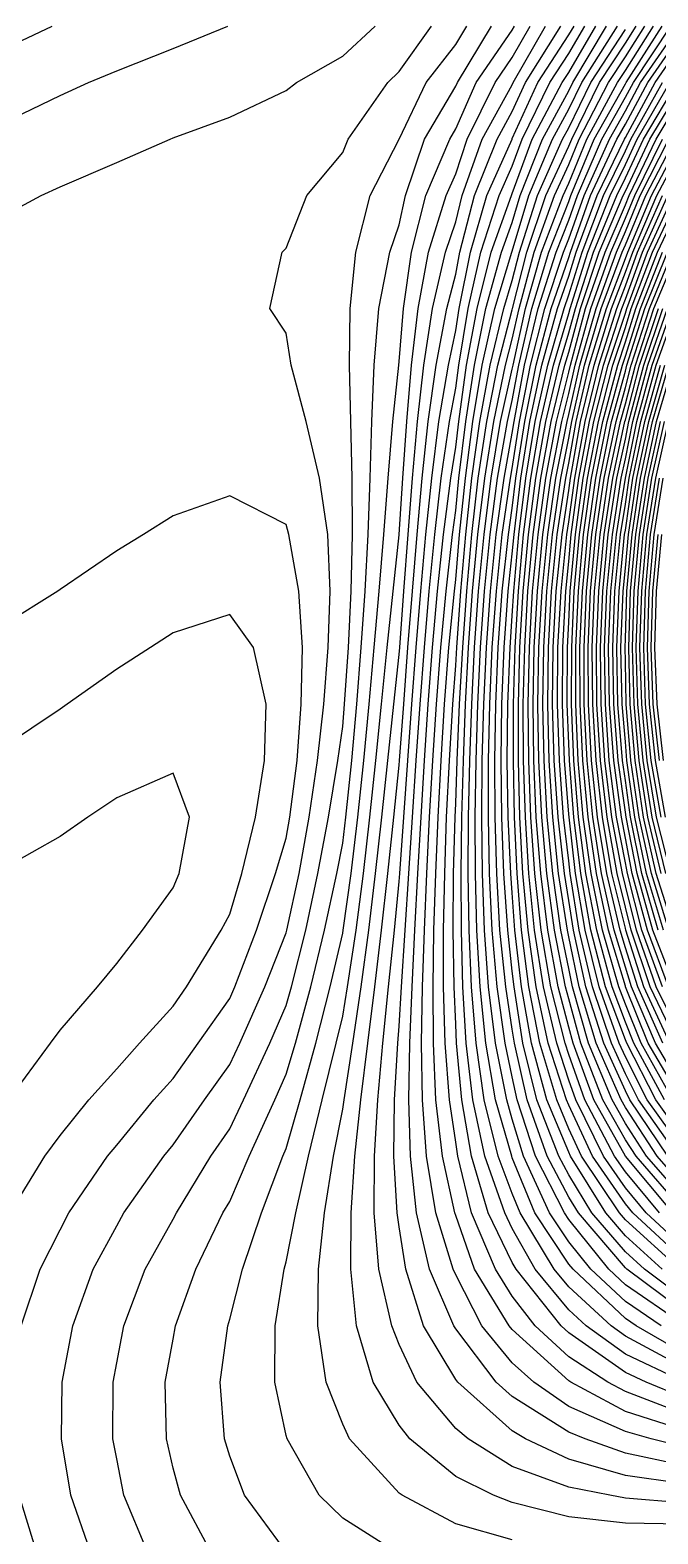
# Model space of a CAD drawing. Header units: inches. Extents: x -3765 to -2207, y 6717241 to 6718976.
# Drawn here: x -2557.7 to -2516, y 6717757.4 to 6717857.2 of the extents above; entities that cross this region are included whole.
import ezdxf

# ---------------------------------------------------------------- set-up
doc = ezdxf.new("R2010")
doc.units = ezdxf.units.IN
doc.header["$MEASUREMENT"] = 0

msp = doc.modelspace()

# ---------------------------------------------------------------- linework, layer by layer
for points in [[(-2559.429, 6717844.864), (-2556.931, 6717846.215), (-2555.68, 6717846.795), (-2551.932, 6717848.414), (-2548.386, 6717849.963), (-2548.184, 6717850.038), (-2544.436, 6717851.411), (-2540.688, 6717853.192), (-2540.006, 6717853.711), (-2536.94, 6717855.46), (-2534.797, 6717857.459)], [(-2559.429, 6717855.918), (-2556.215, 6717857.459)], [(-2559.429, 6717851.042), (-2555.68, 6717852.843), (-2553.793, 6717853.711), (-2551.932, 6717854.491), (-2548.184, 6717855.969), (-2544.562, 6717857.459)], [(-2553.67, 6717756.261), (-2554.982, 6717760.009), (-2555.594, 6717763.757), (-2555.539, 6717767.505), (-2554.84, 6717771.253), (-2553.488, 6717775.001), (-2551.932, 6717777.874), (-2551.452, 6717778.749), (-2548.811, 6717782.497), (-2548.184, 6717783.248), (-2546.118, 6717786.246), (-2544.436, 6717788.572), (-2543.762, 6717789.994), (-2542.116, 6717793.742), (-2540.688, 6717797.319), (-2540.645, 6717797.49), (-2539.838, 6717801.238), (-2539.161, 6717804.986), (-2538.615, 6717808.734), (-2538.201, 6717812.482), (-2537.909, 6717816.23), (-2537.779, 6717819.978), (-2537.934, 6717823.726), (-2538.476, 6717827.474), (-2539.369, 6717831.222), (-2540.365, 6717834.97), (-2540.688, 6717837.088), (-2541.782, 6717838.718), (-2540.959, 6717842.466), (-2540.688, 6717842.729), (-2539.331, 6717846.215), (-2536.94, 6717849.078), (-2536.586, 6717849.963), (-2533.955, 6717853.711), (-2533.192, 6717854.434), (-2531.064, 6717857.459)], [(-2549.879, 6717756.261), (-2551.449, 6717760.009), (-2551.932, 6717762.417), (-2552.18, 6717763.757), (-2552.175, 6717767.505), (-2551.932, 6717768.791), (-2551.458, 6717771.253), (-2550.038, 6717775.001), (-2548.184, 6717778.332), (-2547.975, 6717778.749), (-2545.687, 6717782.497), (-2544.436, 6717784.309), (-2543.52, 6717786.246), (-2541.777, 6717789.994), (-2540.688, 6717792.483), (-2540.332, 6717793.742), (-2539.395, 6717797.49), (-2538.589, 6717801.238), (-2537.877, 6717804.986), (-2537.257, 6717808.734), (-2536.94, 6717810.988), (-2536.815, 6717812.482), (-2536.569, 6717816.23), (-2536.389, 6717819.978), (-2536.302, 6717823.726), (-2536.317, 6717827.474), (-2536.402, 6717831.222), (-2536.496, 6717834.97), (-2536.456, 6717838.718), (-2536.08, 6717842.466), (-2535.121, 6717846.215), (-2533.192, 6717849.952), (-2533.189, 6717849.963), (-2531.412, 6717853.711), (-2529.444, 6717856.228), (-2528.715, 6717857.459)], [(-2545.697, 6717756.261), (-2547.701, 6717760.009), (-2548.184, 6717761.816), (-2548.634, 6717763.757), (-2548.709, 6717767.505), (-2548.184, 6717770.366), (-2548.023, 6717771.253), (-2546.688, 6717775.001), (-2544.883, 6717778.749), (-2544.436, 6717779.491), (-2543.137, 6717782.497), (-2541.455, 6717786.246), (-2540.688, 6717787.938), (-2540.079, 6717789.994), (-2539.05, 6717793.742), (-2538.144, 6717797.49), (-2537.339, 6717801.238), (-2536.94, 6717803.268), (-2536.726, 6717804.986), (-2536.332, 6717808.734), (-2536.001, 6717812.482), (-2535.711, 6717816.23), (-2535.459, 6717819.978), (-2535.265, 6717823.726), (-2535.126, 6717827.474), (-2535.011, 6717831.222), (-2534.861, 6717834.97), (-2534.539, 6717838.718), (-2533.812, 6717842.466), (-2533.192, 6717844.263), (-2532.79, 6717846.215), (-2531.513, 6717849.963), (-2529.444, 6717853.464), (-2529.336, 6717853.711), (-2527.082, 6717857.459)], [(-2540.692, 6717756.261), (-2543.468, 6717760.009), (-2544.436, 6717762.601), (-2544.79, 6717763.757), (-2545.069, 6717767.505), (-2544.571, 6717771.253), (-2544.436, 6717771.678), (-2543.591, 6717775.001), (-2542.333, 6717778.749), (-2540.913, 6717782.497), (-2540.688, 6717783.017), (-2539.766, 6717786.246), (-2538.729, 6717789.994), (-2537.768, 6717793.742), (-2536.94, 6717797.286), (-2536.909, 6717797.49), (-2536.388, 6717801.238), (-2535.933, 6717804.986), (-2535.539, 6717808.734), (-2535.188, 6717812.482), (-2534.854, 6717816.23), (-2534.53, 6717819.978), (-2534.227, 6717823.726), (-2533.935, 6717827.474), (-2533.621, 6717831.222), (-2533.226, 6717834.97), (-2533.192, 6717835.213), (-2532.907, 6717838.718), (-2532.373, 6717842.466), (-2531.438, 6717846.215), (-2529.838, 6717849.963), (-2529.444, 6717850.629), (-2528.089, 6717853.711), (-2525.696, 6717857.185), (-2525.542, 6717857.459)], [(-2533.423, 6717756.261), (-2536.94, 6717758.488), (-2538.499, 6717760.009), (-2540.636, 6717763.757), (-2540.688, 6717763.972), (-2541.437, 6717767.505), (-2541.413, 6717771.253), (-2540.826, 6717775.001), (-2540.688, 6717775.492), (-2540.058, 6717778.749), (-2539.204, 6717782.497), (-2538.298, 6717786.246), (-2537.379, 6717789.994), (-2536.94, 6717791.786), (-2536.619, 6717793.742), (-2536.061, 6717797.49), (-2535.576, 6717801.238), (-2535.141, 6717804.986), (-2534.747, 6717808.734), (-2534.375, 6717812.482), (-2533.997, 6717816.23), (-2533.601, 6717819.978), (-2533.192, 6717823.701), (-2533.19, 6717823.726), (-2532.953, 6717827.474), (-2532.7, 6717831.222), (-2532.391, 6717834.97), (-2531.95, 6717838.718), (-2531.246, 6717842.466), (-2530.086, 6717846.215), (-2529.444, 6717847.65), (-2528.686, 6717849.963), (-2526.842, 6717853.711), (-2525.696, 6717855.375), (-2524.521, 6717857.459)], [(-2525.696, 6717757.045), (-2529.444, 6717758.12), (-2532.993, 6717760.009), (-2533.192, 6717760.158), (-2536.485, 6717763.757), (-2536.94, 6717764.719), (-2538.037, 6717767.505), (-2538.592, 6717771.253), (-2538.547, 6717775.001), (-2538.152, 6717778.749), (-2537.553, 6717782.497), (-2536.94, 6717785.615), (-2536.856, 6717786.246), (-2536.269, 6717789.994), (-2535.712, 6717793.742), (-2535.213, 6717797.49), (-2534.765, 6717801.238), (-2534.348, 6717804.986), (-2533.954, 6717808.734), (-2533.562, 6717812.482), (-2533.192, 6717815.784), (-2533.159, 6717816.23), (-2532.88, 6717819.978), (-2532.602, 6717823.726), (-2532.315, 6717827.474), (-2531.989, 6717831.222), (-2531.574, 6717834.97), (-2530.992, 6717838.718), (-2530.12, 6717842.466), (-2529.444, 6717844.464), (-2529.016, 6717846.215), (-2527.696, 6717849.963), (-2525.696, 6717853.567), (-2525.631, 6717853.711), (-2523.501, 6717857.459)], [(-2514.452, 6717758.081), (-2518.2, 6717758.152), (-2521.948, 6717758.581), (-2525.696, 6717759.525), (-2526.937, 6717760.009), (-2529.444, 6717761.26), (-2532.493, 6717763.757), (-2533.192, 6717764.656), (-2534.916, 6717767.505), (-2536.024, 6717771.253), (-2536.407, 6717775.001), (-2536.385, 6717778.749), (-2536.131, 6717782.497), (-2535.74, 6717786.246), (-2535.275, 6717789.994), (-2534.805, 6717793.742), (-2534.366, 6717797.49), (-2533.953, 6717801.238), (-2533.555, 6717804.986), (-2533.192, 6717808.44), (-2533.171, 6717808.734), (-2532.896, 6717812.482), (-2532.615, 6717816.23), (-2532.322, 6717819.978), (-2532.014, 6717823.726), (-2531.678, 6717827.474), (-2531.278, 6717831.222), (-2530.756, 6717834.97), (-2530.034, 6717838.718), (-2529.444, 6717840.99), (-2529.168, 6717842.466), (-2528.2, 6717846.215), (-2526.706, 6717849.963), (-2525.696, 6717851.782), (-2524.82, 6717853.711), (-2522.48, 6717857.459)], [(-2514.452, 6717759.497), (-2518.2, 6717759.825), (-2519.226, 6717760.009), (-2521.948, 6717760.548), (-2525.696, 6717761.921), (-2528.635, 6717763.757), (-2529.444, 6717764.446), (-2532.024, 6717767.505), (-2533.192, 6717769.998), (-2533.695, 6717771.253), (-2534.548, 6717775.001), (-2534.858, 6717778.749), (-2534.844, 6717782.497), (-2534.624, 6717786.246), (-2534.281, 6717789.994), (-2533.898, 6717793.742), (-2533.518, 6717797.49), (-2533.192, 6717800.716), (-2533.155, 6717801.238), (-2532.885, 6717804.986), (-2532.621, 6717808.734), (-2532.354, 6717812.482), (-2532.071, 6717816.23), (-2531.765, 6717819.978), (-2531.426, 6717823.726), (-2531.041, 6717827.474), (-2530.566, 6717831.222), (-2529.938, 6717834.97), (-2529.444, 6717837.263), (-2529.217, 6717838.718), (-2528.478, 6717842.466), (-2527.384, 6717846.215), (-2525.716, 6717849.963), (-2525.696, 6717849.998), (-2524.01, 6717853.711), (-2521.948, 6717856.865), (-2521.604, 6717857.459)], [(-2514.452, 6717760.791), (-2518.2, 6717761.325), (-2521.948, 6717762.394), (-2524.816, 6717763.757), (-2525.696, 6717764.274), (-2529.305, 6717767.505), (-2529.444, 6717767.689), (-2531.597, 6717771.253), (-2532.765, 6717775.001), (-2533.192, 6717777.802), (-2533.332, 6717778.749), (-2533.558, 6717782.497), (-2533.507, 6717786.246), (-2533.288, 6717789.994), (-2533.192, 6717791.125), (-2533.038, 6717793.742), (-2532.8, 6717797.49), (-2532.56, 6717801.238), (-2532.318, 6717804.986), (-2532.071, 6717808.734), (-2531.812, 6717812.482), (-2531.527, 6717816.23), (-2531.207, 6717819.978), (-2530.838, 6717823.726), (-2530.404, 6717827.474), (-2529.855, 6717831.222), (-2529.444, 6717833.447), (-2529.24, 6717834.97), (-2528.627, 6717838.718), (-2527.788, 6717842.466), (-2526.568, 6717846.215), (-2525.696, 6717848.17), (-2525.04, 6717849.963), (-2523.199, 6717853.711), (-2521.948, 6717855.625), (-2520.885, 6717857.459)], [(-2514.452, 6717762.015), (-2518.2, 6717762.804), (-2520.867, 6717763.757), (-2521.948, 6717764.2), (-2525.696, 6717766.553), (-2526.76, 6717767.505), (-2529.444, 6717771.054), (-2529.564, 6717771.253), (-2531.188, 6717775.001), (-2532.04, 6717778.749), (-2532.438, 6717782.497), (-2532.55, 6717786.246), (-2532.489, 6717789.994), (-2532.342, 6717793.742), (-2532.164, 6717797.49), (-2531.966, 6717801.238), (-2531.752, 6717804.986), (-2531.521, 6717808.734), (-2531.269, 6717812.482), (-2530.984, 6717816.23), (-2530.649, 6717819.978), (-2530.25, 6717823.726), (-2529.766, 6717827.474), (-2529.444, 6717829.518), (-2529.248, 6717831.222), (-2528.724, 6717834.97), (-2528.036, 6717838.718), (-2527.098, 6717842.466), (-2525.753, 6717846.215), (-2525.696, 6717846.341), (-2524.37, 6717849.963), (-2522.389, 6717853.711), (-2521.948, 6717854.385), (-2520.166, 6717857.459)], [(-2514.452, 6717763.24), (-2516.486, 6717763.757), (-2518.2, 6717764.23), (-2521.948, 6717765.897), (-2524.27, 6717767.505), (-2525.696, 6717768.794), (-2527.725, 6717771.253), (-2529.444, 6717774.62), (-2529.612, 6717775.001), (-2530.771, 6717778.749), (-2531.385, 6717782.497), (-2531.657, 6717786.246), (-2531.711, 6717789.994), (-2531.647, 6717793.742), (-2531.528, 6717797.49), (-2531.371, 6717801.238), (-2531.185, 6717804.986), (-2530.971, 6717808.734), (-2530.727, 6717812.482), (-2530.44, 6717816.23), (-2530.091, 6717819.978), (-2529.663, 6717823.726), (-2529.444, 6717825.335), (-2529.233, 6717827.474), (-2528.785, 6717831.222), (-2528.208, 6717834.97), (-2527.446, 6717838.718), (-2526.408, 6717842.466), (-2525.696, 6717844.437), (-2525.168, 6717846.215), (-2523.701, 6717849.963), (-2521.948, 6717853.155), (-2521.679, 6717853.711), (-2519.447, 6717857.459)], [(-2514.452, 6717764.378), (-2518.2, 6717765.558), (-2521.82, 6717767.505), (-2521.948, 6717767.588), (-2525.696, 6717771.01), (-2525.897, 6717771.253), (-2528.203, 6717775.001), (-2529.444, 6717778.565), (-2529.503, 6717778.749), (-2530.333, 6717782.497), (-2530.763, 6717786.246), (-2530.933, 6717789.994), (-2530.951, 6717793.742), (-2530.891, 6717797.49), (-2530.776, 6717801.238), (-2530.618, 6717804.986), (-2530.421, 6717808.734), (-2530.185, 6717812.482), (-2529.896, 6717816.23), (-2529.534, 6717819.978), (-2529.444, 6717820.742), (-2529.19, 6717823.726), (-2528.805, 6717827.474), (-2528.322, 6717831.222), (-2527.692, 6717834.97), (-2526.855, 6717838.718), (-2525.718, 6717842.466), (-2525.696, 6717842.526), (-2524.6, 6717846.215), (-2523.031, 6717849.963), (-2521.948, 6717851.935), (-2521.089, 6717853.711), (-2518.728, 6717857.459)], [(-2514.452, 6717765.452), (-2518.2, 6717766.885), (-2519.352, 6717767.505), (-2521.948, 6717769.181), (-2524.174, 6717771.253), (-2525.696, 6717773.222), (-2526.814, 6717775.001), (-2528.397, 6717778.749), (-2529.305, 6717782.497), (-2529.444, 6717783.424), (-2529.869, 6717786.246), (-2530.156, 6717789.994), (-2530.256, 6717793.742), (-2530.255, 6717797.49), (-2530.181, 6717801.238), (-2530.052, 6717804.986), (-2529.871, 6717808.734), (-2529.643, 6717812.482), (-2529.444, 6717815.048), (-2529.378, 6717816.23), (-2529.114, 6717819.978), (-2528.786, 6717823.726), (-2528.378, 6717827.474), (-2527.859, 6717831.222), (-2527.176, 6717834.97), (-2526.265, 6717838.718), (-2525.696, 6717840.587), (-2525.223, 6717842.466), (-2524.033, 6717846.215), (-2522.362, 6717849.963), (-2521.948, 6717850.716), (-2520.498, 6717853.711), (-2518.2, 6717857.219)], [(-2514.452, 6717766.527), (-2516.816, 6717767.505), (-2518.2, 6717768.149), (-2521.948, 6717770.773), (-2522.463, 6717771.253), (-2525.449, 6717775.001), (-2525.696, 6717775.444), (-2527.299, 6717778.749), (-2528.413, 6717782.497), (-2529.053, 6717786.246), (-2529.389, 6717789.994), (-2529.444, 6717791.255), (-2529.561, 6717793.742), (-2529.618, 6717797.49), (-2529.587, 6717801.238), (-2529.485, 6717804.986), (-2529.444, 6717805.898), (-2529.351, 6717808.734), (-2529.191, 6717812.482), (-2528.986, 6717816.23), (-2528.721, 6717819.978), (-2528.381, 6717823.726), (-2527.95, 6717827.474), (-2527.395, 6717831.222), (-2526.66, 6717834.97), (-2525.696, 6717838.645), (-2525.68, 6717838.718), (-2524.735, 6717842.466), (-2523.466, 6717846.215), (-2521.948, 6717849.494), (-2521.757, 6717849.963), (-2519.908, 6717853.711), (-2518.2, 6717856.319), (-2517.477, 6717857.459)], [(-2514.452, 6717767.591), (-2518.2, 6717769.356), (-2520.794, 6717771.253), (-2521.948, 6717772.316), (-2524.183, 6717775.001), (-2525.696, 6717777.707), (-2526.202, 6717778.749), (-2527.522, 6717782.497), (-2528.307, 6717786.246), (-2528.746, 6717789.994), (-2528.972, 6717793.742), (-2529.073, 6717797.49), (-2529.086, 6717801.238), (-2529.036, 6717804.986), (-2528.935, 6717808.734), (-2528.791, 6717812.482), (-2528.594, 6717816.23), (-2528.328, 6717819.978), (-2527.977, 6717823.726), (-2527.523, 6717827.474), (-2526.932, 6717831.222), (-2526.144, 6717834.97), (-2525.696, 6717836.679), (-2525.253, 6717838.718), (-2524.247, 6717842.466), (-2522.898, 6717846.215), (-2521.948, 6717848.268), (-2521.257, 6717849.963), (-2519.318, 6717853.711), (-2518.2, 6717855.418), (-2516.906, 6717857.459)], [(-2514.452, 6717768.549), (-2518.2, 6717770.563), (-2519.143, 6717771.253), (-2521.948, 6717773.836), (-2522.918, 6717775.001), (-2525.17, 6717778.749), (-2525.696, 6717780.023), (-2526.631, 6717782.497), (-2527.561, 6717786.246), (-2528.103, 6717789.994), (-2528.404, 6717793.742), (-2528.561, 6717797.49), (-2528.616, 6717801.238), (-2528.597, 6717804.986), (-2528.52, 6717808.734), (-2528.391, 6717812.482), (-2528.202, 6717816.23), (-2527.935, 6717819.978), (-2527.573, 6717823.726), (-2527.095, 6717827.474), (-2526.469, 6717831.222), (-2525.696, 6717834.698), (-2525.646, 6717834.97), (-2524.826, 6717838.718), (-2523.758, 6717842.466), (-2522.331, 6717846.215), (-2521.948, 6717847.042), (-2520.757, 6717849.963), (-2518.728, 6717853.711), (-2518.2, 6717854.517), (-2516.334, 6717857.459)], [(-2514.452, 6717769.507), (-2517.486, 6717771.253), (-2518.2, 6717771.733), (-2521.67, 6717775.001), (-2521.948, 6717775.346), (-2524.195, 6717778.749), (-2525.696, 6717782.383), (-2525.739, 6717782.497), (-2526.815, 6717786.246), (-2527.46, 6717789.994), (-2527.836, 6717793.742), (-2528.049, 6717797.49), (-2528.146, 6717801.238), (-2528.158, 6717804.986), (-2528.104, 6717808.734), (-2527.992, 6717812.482), (-2527.81, 6717816.23), (-2527.542, 6717819.978), (-2527.168, 6717823.726), (-2526.668, 6717827.474), (-2526.005, 6717831.222), (-2525.696, 6717832.614), (-2525.263, 6717834.97), (-2524.4, 6717838.718), (-2523.27, 6717842.466), (-2521.948, 6717845.812), (-2521.807, 6717846.215), (-2520.258, 6717849.963), (-2518.2, 6717853.618), (-2518.149, 6717853.711), (-2515.763, 6717857.459)], [(-2515.821, 6717771.253), (-2518.2, 6717772.854), (-2520.48, 6717775.001), (-2521.948, 6717776.822), (-2523.221, 6717778.749), (-2524.951, 6717782.497), (-2525.696, 6717784.955), (-2526.069, 6717786.246), (-2526.817, 6717789.994), (-2527.269, 6717793.742), (-2527.538, 6717797.49), (-2527.675, 6717801.238), (-2527.719, 6717804.986), (-2527.689, 6717808.734), (-2527.592, 6717812.482), (-2527.418, 6717816.23), (-2527.149, 6717819.978), (-2526.764, 6717823.726), (-2526.24, 6717827.474), (-2525.696, 6717830.447), (-2525.579, 6717831.222), (-2524.881, 6717834.97), (-2523.973, 6717838.718), (-2522.782, 6717842.466), (-2521.948, 6717844.577), (-2521.373, 6717846.215), (-2519.758, 6717849.963), (-2518.2, 6717852.73), (-2517.667, 6717853.711), (-2515.192, 6717857.459)], [(-2514.452, 6717771.408), (-2518.2, 6717773.974), (-2519.29, 6717775.001), (-2521.948, 6717778.298), (-2522.246, 6717778.749), (-2524.167, 6717782.497), (-2525.369, 6717786.246), (-2525.696, 6717787.754), (-2526.174, 6717789.994), (-2526.701, 6717793.742), (-2527.026, 6717797.49), (-2527.205, 6717801.238), (-2527.279, 6717804.986), (-2527.273, 6717808.734), (-2527.192, 6717812.482), (-2527.026, 6717816.23), (-2526.756, 6717819.978), (-2526.36, 6717823.726), (-2525.813, 6717827.474), (-2525.696, 6717828.112), (-2525.228, 6717831.222), (-2524.498, 6717834.97), (-2523.546, 6717838.718), (-2522.294, 6717842.466), (-2521.948, 6717843.342), (-2520.94, 6717846.215), (-2519.258, 6717849.963), (-2518.2, 6717851.842), (-2517.185, 6717853.711), (-2514.62, 6717857.459)], [(-2514.452, 6717772.281), (-2518.102, 6717775.001), (-2518.2, 6717775.09), (-2521.318, 6717778.749), (-2521.948, 6717779.779), (-2523.384, 6717782.497), (-2524.715, 6717786.246), (-2525.552, 6717789.994), (-2525.696, 6717790.93), (-2526.134, 6717793.742), (-2526.514, 6717797.49), (-2526.734, 6717801.238), (-2526.84, 6717804.986), (-2526.858, 6717808.734), (-2526.792, 6717812.482), (-2526.634, 6717816.23), (-2526.363, 6717819.978), (-2525.956, 6717823.726), (-2525.696, 6717825.485), (-2525.456, 6717827.474), (-2524.876, 6717831.222), (-2524.116, 6717834.97), (-2523.119, 6717838.718), (-2521.948, 6717842.107), (-2521.837, 6717842.466), (-2520.506, 6717846.215), (-2518.758, 6717849.963), (-2518.2, 6717850.955), (-2516.702, 6717853.711), (-2514.452, 6717856.967)], [(-2514.452, 6717773.153), (-2516.932, 6717775.001), (-2518.2, 6717776.154), (-2520.412, 6717778.749), (-2521.948, 6717781.262), (-2522.601, 6717782.497), (-2524.061, 6717786.246), (-2524.992, 6717789.994), (-2525.584, 6717793.742), (-2525.696, 6717794.777), (-2526.003, 6717797.49), (-2526.264, 6717801.238), (-2526.401, 6717804.986), (-2526.442, 6717808.734), (-2526.393, 6717812.482), (-2526.241, 6717816.23), (-2525.97, 6717819.978), (-2525.696, 6717822.455), (-2525.582, 6717823.726), (-2525.125, 6717827.474), (-2524.525, 6717831.222), (-2523.733, 6717834.97), (-2522.692, 6717838.718), (-2521.948, 6717840.872), (-2521.455, 6717842.466), (-2520.072, 6717846.215), (-2518.259, 6717849.963), (-2518.2, 6717850.067), (-2516.22, 6717853.711), (-2514.452, 6717856.269)], [(-2515.761, 6717775.001), (-2518.2, 6717777.218), (-2519.505, 6717778.749), (-2521.827, 6717782.497), (-2521.948, 6717782.758), (-2523.407, 6717786.246), (-2524.433, 6717789.994), (-2525.095, 6717793.742), (-2525.522, 6717797.49), (-2525.696, 6717799.96), (-2525.793, 6717801.238), (-2525.961, 6717804.986), (-2526.027, 6717808.734), (-2525.993, 6717812.482), (-2525.849, 6717816.23), (-2525.696, 6717818.343), (-2525.601, 6717819.978), (-2525.263, 6717823.726), (-2524.794, 6717827.474), (-2524.173, 6717831.222), (-2523.351, 6717834.97), (-2522.265, 6717838.718), (-2521.948, 6717839.637), (-2521.073, 6717842.466), (-2519.639, 6717846.215), (-2518.2, 6717849.175), (-2517.831, 6717849.963), (-2515.737, 6717853.711)], [(-2514.591, 6717775.001), (-2518.2, 6717778.282), (-2518.598, 6717778.749), (-2521.1, 6717782.497), (-2521.948, 6717784.321), (-2522.753, 6717786.246), (-2523.873, 6717789.994), (-2524.605, 6717793.742), (-2525.086, 6717797.49), (-2525.384, 6717801.238), (-2525.553, 6717804.986), (-2525.627, 6717808.734), (-2525.613, 6717812.482), (-2525.504, 6717816.23), (-2525.287, 6717819.978), (-2524.945, 6717823.726), (-2524.464, 6717827.474), (-2523.822, 6717831.222), (-2522.968, 6717834.97), (-2521.948, 6717838.39), (-2521.86, 6717838.718), (-2520.691, 6717842.466), (-2519.205, 6717846.215), (-2518.2, 6717848.283), (-2517.414, 6717849.963), (-2515.255, 6717853.711)], [(-2514.452, 6717775.728), (-2517.703, 6717778.749), (-2518.2, 6717779.341), (-2520.373, 6717782.497), (-2521.948, 6717785.883), (-2522.099, 6717786.246), (-2523.313, 6717789.994), (-2524.116, 6717793.742), (-2524.651, 6717797.49), (-2524.989, 6717801.238), (-2525.191, 6717804.986), (-2525.288, 6717808.734), (-2525.289, 6717812.482), (-2525.189, 6717816.23), (-2524.974, 6717819.978), (-2524.626, 6717823.726), (-2524.133, 6717827.474), (-2523.47, 6717831.222), (-2522.586, 6717834.97), (-2521.948, 6717837.108), (-2521.517, 6717838.718), (-2520.309, 6717842.466), (-2518.772, 6717846.215), (-2518.2, 6717847.391), (-2516.996, 6717849.963), (-2514.773, 6717853.711)], [(-2514.452, 6717776.552), (-2516.816, 6717778.749), (-2518.2, 6717780.397), (-2519.646, 6717782.497), (-2521.487, 6717786.246), (-2521.948, 6717787.55), (-2522.753, 6717789.994), (-2523.627, 6717793.742), (-2524.215, 6717797.49), (-2524.595, 6717801.238), (-2524.828, 6717804.986), (-2524.949, 6717808.734), (-2524.966, 6717812.482), (-2524.874, 6717816.23), (-2524.66, 6717819.978), (-2524.307, 6717823.726), (-2523.802, 6717827.474), (-2523.119, 6717831.222), (-2522.203, 6717834.97), (-2521.948, 6717835.826), (-2521.175, 6717838.718), (-2519.928, 6717842.466), (-2518.338, 6717846.215), (-2518.2, 6717846.499), (-2516.578, 6717849.963), (-2514.452, 6717853.48)], [(-2515.929, 6717778.749), (-2518.2, 6717781.452), (-2518.919, 6717782.497), (-2520.886, 6717786.246), (-2521.948, 6717789.249), (-2522.193, 6717789.994), (-2523.138, 6717793.742), (-2523.78, 6717797.49), (-2524.201, 6717801.238), (-2524.466, 6717804.986), (-2524.61, 6717808.734), (-2524.643, 6717812.482), (-2524.559, 6717816.23), (-2524.347, 6717819.978), (-2523.989, 6717823.726), (-2523.471, 6717827.474), (-2522.767, 6717831.222), (-2521.948, 6717834.502), (-2521.843, 6717834.97), (-2520.832, 6717838.718), (-2519.546, 6717842.466), (-2518.2, 6717845.608), (-2517.949, 6717846.215), (-2516.16, 6717849.963), (-2514.452, 6717852.789)], [(-2515.043, 6717778.749), (-2518.193, 6717782.497), (-2518.2, 6717782.508), (-2520.286, 6717786.246), (-2521.663, 6717789.994), (-2521.948, 6717791.05), (-2522.648, 6717793.742), (-2523.344, 6717797.49), (-2523.807, 6717801.238), (-2524.104, 6717804.986), (-2524.271, 6717808.734), (-2524.319, 6717812.482), (-2524.244, 6717816.23), (-2524.033, 6717819.978), (-2523.67, 6717823.726), (-2523.141, 6717827.474), (-2522.416, 6717831.222), (-2521.948, 6717833.095), (-2521.53, 6717834.97), (-2520.489, 6717838.718), (-2519.164, 6717842.466), (-2518.2, 6717844.717), (-2517.581, 6717846.215), (-2515.743, 6717849.963)], [(-2514.452, 6717779.017), (-2517.492, 6717782.497), (-2518.2, 6717783.584), (-2519.686, 6717786.246), (-2521.154, 6717789.994), (-2521.948, 6717792.93), (-2522.159, 6717793.742), (-2522.909, 6717797.49), (-2523.413, 6717801.238), (-2523.742, 6717804.986), (-2523.933, 6717808.734), (-2523.996, 6717812.482), (-2523.929, 6717816.23), (-2523.719, 6717819.978), (-2523.351, 6717823.726), (-2522.81, 6717827.474), (-2522.064, 6717831.222), (-2521.948, 6717831.688), (-2521.216, 6717834.97), (-2520.146, 6717838.718), (-2518.782, 6717842.466), (-2518.2, 6717843.826), (-2517.213, 6717846.215), (-2515.325, 6717849.963)], [(-2514.452, 6717779.819), (-2516.792, 6717782.497), (-2518.2, 6717784.659), (-2519.085, 6717786.246), (-2520.646, 6717789.994), (-2521.699, 6717793.742), (-2521.948, 6717794.942), (-2522.473, 6717797.49), (-2523.019, 6717801.238), (-2523.38, 6717804.986), (-2523.594, 6717808.734), (-2523.673, 6717812.482), (-2523.614, 6717816.23), (-2523.406, 6717819.978), (-2523.033, 6717823.726), (-2522.479, 6717827.474), (-2521.948, 6717830.121), (-2521.752, 6717831.222), (-2520.902, 6717834.97), (-2519.803, 6717838.718), (-2518.401, 6717842.466), (-2518.2, 6717842.935), (-2516.845, 6717846.215), (-2514.907, 6717849.963)], [(-2514.452, 6717780.621), (-2516.091, 6717782.497), (-2518.2, 6717785.735), (-2518.485, 6717786.246), (-2520.138, 6717789.994), (-2521.26, 6717793.742), (-2521.948, 6717797.053), (-2522.038, 6717797.49), (-2522.625, 6717801.238), (-2523.018, 6717804.986), (-2523.255, 6717808.734), (-2523.349, 6717812.482), (-2523.299, 6717816.23), (-2523.092, 6717819.978), (-2522.714, 6717823.726), (-2522.149, 6717827.474), (-2521.948, 6717828.474), (-2521.458, 6717831.222), (-2520.589, 6717834.97), (-2519.461, 6717838.718), (-2518.2, 6717842.038), (-2518.044, 6717842.466), (-2516.477, 6717846.215), (-2514.49, 6717849.963)], [(-2515.39, 6717782.497), (-2517.9, 6717786.246), (-2518.2, 6717786.835), (-2519.63, 6717789.994), (-2520.822, 6717793.742), (-2521.642, 6717797.49), (-2521.948, 6717799.457), (-2522.231, 6717801.238), (-2522.655, 6717804.986), (-2522.916, 6717808.734), (-2523.026, 6717812.482), (-2522.984, 6717816.23), (-2522.779, 6717819.978), (-2522.395, 6717823.726), (-2521.948, 6717826.655), (-2521.838, 6717827.474), (-2521.165, 6717831.222), (-2520.275, 6717834.97), (-2519.118, 6717838.718), (-2518.2, 6717841.136), (-2517.714, 6717842.466), (-2516.109, 6717846.215), (-2514.452, 6717849.333)], [(-2514.69, 6717782.497), (-2517.328, 6717786.246), (-2518.2, 6717787.958), (-2519.122, 6717789.994), (-2520.383, 6717793.742), (-2521.255, 6717797.49), (-2521.85, 6717801.238), (-2521.948, 6717802.093), (-2522.293, 6717804.986), (-2522.577, 6717808.734), (-2522.702, 6717812.482), (-2522.669, 6717816.23), (-2522.465, 6717819.978), (-2522.077, 6717823.726), (-2521.948, 6717824.569), (-2521.558, 6717827.474), (-2520.871, 6717831.222), (-2519.961, 6717834.97), (-2518.775, 6717838.718), (-2518.2, 6717840.233), (-2517.385, 6717842.466), (-2515.741, 6717846.215)], [(-2514.452, 6717783.025), (-2516.757, 6717786.246), (-2518.2, 6717789.08), (-2518.614, 6717789.994), (-2519.945, 6717793.742), (-2520.869, 6717797.49), (-2521.505, 6717801.238), (-2521.933, 6717804.986), (-2521.948, 6717805.179), (-2522.238, 6717808.734), (-2522.379, 6717812.482), (-2522.354, 6717816.23), (-2522.151, 6717819.978), (-2521.948, 6717821.932), (-2521.786, 6717823.726), (-2521.278, 6717827.474), (-2520.578, 6717831.222), (-2519.648, 6717834.97), (-2518.432, 6717838.718), (-2518.2, 6717839.331), (-2517.056, 6717842.466), (-2515.373, 6717846.215)], [(-2514.452, 6717783.823), (-2516.185, 6717786.246), (-2518.111, 6717789.994), (-2518.2, 6717790.214), (-2519.506, 6717793.742), (-2520.483, 6717797.49), (-2521.159, 6717801.238), (-2521.618, 6717804.986), (-2521.906, 6717808.734), (-2521.948, 6717809.863), (-2522.056, 6717812.482), (-2522.039, 6717816.23), (-2521.948, 6717817.926), (-2521.853, 6717819.978), (-2521.513, 6717823.726), (-2520.998, 6717827.474), (-2520.285, 6717831.222), (-2519.334, 6717834.97), (-2518.2, 6717838.412), (-2518.104, 6717838.718), (-2516.726, 6717842.466), (-2515.005, 6717846.215)], [(-2515.613, 6717786.246), (-2517.634, 6717789.994), (-2518.2, 6717791.398), (-2519.068, 6717793.742), (-2520.097, 6717797.49), (-2520.814, 6717801.238), (-2521.303, 6717804.986), (-2521.612, 6717808.734), (-2521.762, 6717812.482), (-2521.755, 6717816.23), (-2521.584, 6717819.978), (-2521.241, 6717823.726), (-2520.718, 6717827.474), (-2519.991, 6717831.222), (-2519.02, 6717834.97), (-2518.2, 6717837.46), (-2517.804, 6717838.718), (-2516.397, 6717842.466), (-2514.637, 6717846.215)], [(-2515.042, 6717786.246), (-2517.156, 6717789.994), (-2518.2, 6717792.581), (-2518.63, 6717793.742), (-2519.711, 6717797.49), (-2520.468, 6717801.238), (-2520.987, 6717804.986), (-2521.319, 6717808.734), (-2521.482, 6717812.482), (-2521.483, 6717816.23), (-2521.315, 6717819.978), (-2520.969, 6717823.726), (-2520.438, 6717827.474), (-2519.698, 6717831.222), (-2518.706, 6717834.97), (-2518.2, 6717836.508), (-2517.504, 6717838.718), (-2516.067, 6717842.466), (-2514.452, 6717845.87)], [(-2514.47, 6717786.246), (-2516.679, 6717789.994), (-2518.192, 6717793.742), (-2518.2, 6717793.767), (-2519.325, 6717797.49), (-2520.122, 6717801.238), (-2520.672, 6717804.986), (-2521.025, 6717808.734), (-2521.203, 6717812.482), (-2521.211, 6717816.23), (-2521.045, 6717819.978), (-2520.697, 6717823.726), (-2520.158, 6717827.474), (-2519.404, 6717831.222), (-2518.393, 6717834.97), (-2518.2, 6717835.556), (-2517.204, 6717838.718), (-2515.738, 6717842.466)], [(-2514.452, 6717787.028), (-2516.202, 6717789.994), (-2517.783, 6717793.742), (-2518.2, 6717795.045), (-2518.939, 6717797.49), (-2519.777, 6717801.238), (-2520.357, 6717804.986), (-2520.731, 6717808.734), (-2520.924, 6717812.482), (-2520.94, 6717816.23), (-2520.776, 6717819.978), (-2520.424, 6717823.726), (-2519.878, 6717827.474), (-2519.111, 6717831.222), (-2518.2, 6717834.557), (-2518.093, 6717834.97), (-2516.904, 6717838.718), (-2515.409, 6717842.466)], [(-2515.724, 6717789.994), (-2517.375, 6717793.742), (-2518.2, 6717796.322), (-2518.553, 6717797.49), (-2519.431, 6717801.238), (-2520.042, 6717804.986), (-2520.438, 6717808.734), (-2520.644, 6717812.482), (-2520.668, 6717816.23), (-2520.506, 6717819.978), (-2520.152, 6717823.726), (-2519.598, 6717827.474), (-2518.818, 6717831.222), (-2518.2, 6717833.483), (-2517.815, 6717834.97), (-2516.605, 6717838.718), (-2515.079, 6717842.466)], [(-2515.247, 6717789.994), (-2516.966, 6717793.742), (-2518.169, 6717797.49), (-2518.2, 6717797.612), (-2519.086, 6717801.238), (-2519.726, 6717804.986), (-2520.144, 6717808.734), (-2520.365, 6717812.482), (-2520.396, 6717816.23), (-2520.237, 6717819.978), (-2519.88, 6717823.726), (-2519.318, 6717827.474), (-2518.524, 6717831.222), (-2518.2, 6717832.41), (-2517.537, 6717834.97), (-2516.305, 6717838.718), (-2514.75, 6717842.466)], [(-2514.77, 6717789.994), (-2516.557, 6717793.742), (-2517.812, 6717797.49), (-2518.2, 6717799.026), (-2518.74, 6717801.238), (-2519.411, 6717804.986), (-2519.85, 6717808.734), (-2520.085, 6717812.482), (-2520.124, 6717816.23), (-2519.967, 6717819.978), (-2519.608, 6717823.726), (-2519.038, 6717827.474), (-2518.231, 6717831.222), (-2518.2, 6717831.336), (-2517.259, 6717834.97), (-2516.005, 6717838.718)], [(-2514.452, 6717790.273), (-2516.149, 6717793.742), (-2517.454, 6717797.49), (-2518.2, 6717800.441), (-2518.394, 6717801.238), (-2519.096, 6717804.986), (-2519.557, 6717808.734), (-2519.806, 6717812.482), (-2519.853, 6717816.23), (-2519.698, 6717819.978), (-2519.336, 6717823.726), (-2518.758, 6717827.474), (-2518.2, 6717830.061), (-2517.965, 6717831.222), (-2516.981, 6717834.97), (-2515.705, 6717838.718)], [(-2515.74, 6717793.742), (-2517.097, 6717797.49), (-2518.061, 6717801.238), (-2518.2, 6717801.956), (-2518.78, 6717804.986), (-2519.263, 6717808.734), (-2519.527, 6717812.482), (-2519.581, 6717816.23), (-2519.429, 6717819.978), (-2519.063, 6717823.726), (-2518.478, 6717827.474), (-2518.2, 6717828.762), (-2517.703, 6717831.222), (-2516.703, 6717834.97), (-2515.406, 6717838.718)], [(-2515.332, 6717793.742), (-2516.74, 6717797.49), (-2517.742, 6717801.238), (-2518.2, 6717803.602), (-2518.465, 6717804.986), (-2518.97, 6717808.734), (-2519.247, 6717812.482), (-2519.309, 6717816.23), (-2519.159, 6717819.978), (-2518.791, 6717823.726), (-2518.2, 6717827.46), (-2518.198, 6717827.474), (-2517.441, 6717831.222), (-2516.425, 6717834.97), (-2515.106, 6717838.718)], [(-2514.923, 6717793.742), (-2516.382, 6717797.49), (-2517.424, 6717801.238), (-2518.154, 6717804.986), (-2518.2, 6717805.32), (-2518.676, 6717808.734), (-2518.968, 6717812.482), (-2519.037, 6717816.23), (-2518.89, 6717819.978), (-2518.519, 6717823.726), (-2518.2, 6717825.741), (-2517.946, 6717827.474), (-2517.178, 6717831.222), (-2516.147, 6717834.97), (-2514.806, 6717838.718)], [(-2516.025, 6717797.49), (-2517.105, 6717801.238), (-2517.864, 6717804.986), (-2518.2, 6717807.425), (-2518.382, 6717808.734), (-2518.689, 6717812.482), (-2518.766, 6717816.23), (-2518.62, 6717819.978), (-2518.247, 6717823.726), (-2518.2, 6717824.021), (-2517.695, 6717827.474), (-2516.916, 6717831.222), (-2515.869, 6717834.97)], [(-2515.668, 6717797.49), (-2516.787, 6717801.238), (-2517.574, 6717804.986), (-2518.098, 6717808.734), (-2518.2, 6717809.991), (-2518.409, 6717812.482), (-2518.494, 6717816.23), (-2518.351, 6717819.978), (-2518.2, 6717821.491), (-2517.997, 6717823.726), (-2517.443, 6717827.474), (-2516.653, 6717831.222), (-2515.591, 6717834.97)], [(-2515.31, 6717797.49), (-2516.468, 6717801.238), (-2517.284, 6717804.986), (-2517.828, 6717808.734), (-2518.136, 6717812.482), (-2518.2, 6717815.307), (-2518.222, 6717816.23), (-2518.2, 6717816.818), (-2518.093, 6717819.978), (-2517.751, 6717823.726), (-2517.192, 6717827.474), (-2516.391, 6717831.222), (-2515.313, 6717834.97)], [(-2514.953, 6717797.49), (-2516.149, 6717801.238), (-2516.994, 6717804.986), (-2517.559, 6717808.734), (-2517.88, 6717812.482), (-2517.973, 6717816.23), (-2517.849, 6717819.978), (-2517.506, 6717823.726), (-2516.94, 6717827.474), (-2516.129, 6717831.222), (-2515.035, 6717834.97)], [(-2515.831, 6717801.238), (-2516.704, 6717804.986), (-2517.289, 6717808.734), (-2517.624, 6717812.482), (-2517.725, 6717816.23), (-2517.605, 6717819.978), (-2517.26, 6717823.726), (-2516.688, 6717827.474), (-2515.866, 6717831.222)], [(-2515.512, 6717801.238), (-2516.415, 6717804.986), (-2517.02, 6717808.734), (-2517.368, 6717812.482), (-2517.478, 6717816.23), (-2517.36, 6717819.978), (-2517.015, 6717823.726), (-2516.437, 6717827.474), (-2515.604, 6717831.222)], [(-2515.194, 6717801.238), (-2516.125, 6717804.986), (-2516.75, 6717808.734), (-2517.113, 6717812.482), (-2517.23, 6717816.23), (-2517.116, 6717819.978), (-2516.77, 6717823.726), (-2516.185, 6717827.474), (-2515.342, 6717831.222)], [(-2515.835, 6717804.986), (-2516.481, 6717808.734), (-2516.857, 6717812.482), (-2516.983, 6717816.23), (-2516.872, 6717819.978), (-2516.524, 6717823.726), (-2515.934, 6717827.474)], [(-2515.545, 6717804.986), (-2516.211, 6717808.734), (-2516.601, 6717812.482), (-2516.736, 6717816.23), (-2516.628, 6717819.978), (-2516.279, 6717823.726), (-2515.682, 6717827.474)], [(-2558.274, 6717771.253), (-2557.006, 6717775.001), (-2555.68, 6717777.616), (-2555.099, 6717778.749), (-2552.539, 6717782.497), (-2551.932, 6717783.229), (-2549.461, 6717786.246), (-2548.184, 6717787.658), (-2546.526, 6717789.994), (-2544.436, 6717792.962), (-2544.093, 6717793.742), (-2542.672, 6717797.49), (-2541.402, 6717801.238), (-2540.688, 6717803.589), (-2540.444, 6717804.986), (-2539.974, 6717808.734), (-2539.691, 6717812.482), (-2539.62, 6717816.23), (-2539.844, 6717819.978), (-2540.511, 6717823.726), (-2540.688, 6717824.401), (-2544.436, 6717826.289), (-2548.184, 6717824.962), (-2550.146, 6717823.726), (-2551.932, 6717822.654), (-2555.68, 6717820.08), (-2555.831, 6717819.978), (-2559.429, 6717817.728)], [(-2515.942, 6717808.734), (-2516.345, 6717812.482), (-2516.488, 6717816.23), (-2516.384, 6717819.978), (-2516.033, 6717823.726)], [(-2515.672, 6717808.734), (-2516.089, 6717812.482), (-2516.241, 6717816.23), (-2516.14, 6717819.978), (-2515.788, 6717823.726)], [(-2558.989, 6717778.749), (-2556.703, 6717782.497), (-2555.68, 6717783.862), (-2553.779, 6717786.246), (-2551.932, 6717788.294), (-2550.425, 6717789.994), (-2548.184, 6717792.451), (-2547.314, 6717793.742), (-2545.014, 6717797.49), (-2544.436, 6717798.544), (-2543.631, 6717801.238), (-2542.736, 6717804.986), (-2542.135, 6717808.734), (-2542.016, 6717812.482), (-2542.869, 6717816.23), (-2544.436, 6717818.431), (-2548.184, 6717817.203), (-2549.698, 6717816.23), (-2551.932, 6717814.791), (-2555.207, 6717812.482), (-2555.68, 6717812.138), (-2559.429, 6717809.631)], [(-2559.085, 6717786.246), (-2556.312, 6717789.994), (-2555.68, 6717790.854), (-2553.199, 6717793.742), (-2551.932, 6717795.276), (-2550.213, 6717797.49), (-2548.184, 6717800.304), (-2547.795, 6717801.238), (-2547.103, 6717804.986), (-2548.184, 6717807.9), (-2551.932, 6717806.269), (-2553.85, 6717804.986), (-2555.68, 6717803.699), (-2559.429, 6717801.586)], [(-2525.674, 6717741.269), (-2525.696, 6717741.261), (-2529.444, 6717740.464), (-2533.192, 6717740.128), (-2536.94, 6717740.297), (-2540.688, 6717741.029), (-2541.39, 6717741.269), (-2544.436, 6717742.42), (-2548.184, 6717744.558), (-2548.798, 6717745.017), (-2551.932, 6717747.826), (-2552.783, 6717748.765), (-2555.446, 6717752.513), (-2555.68, 6717752.961), (-2557.243, 6717756.261), (-2558.402, 6717760.009)]]:
    msp.add_lwpolyline(points)

doc.saveas('drawing.dxf')
